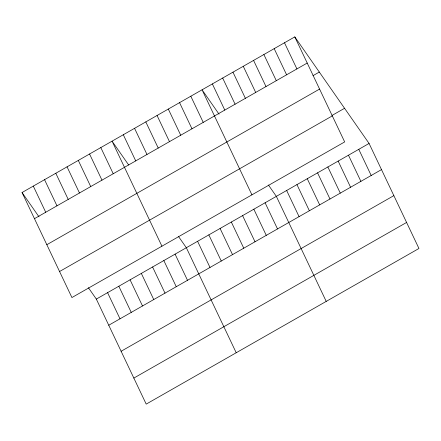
<?xml version="1.0" encoding="UTF-8"?>
<svg xmlns="http://www.w3.org/2000/svg" width="441" height="441" viewBox="0 0 441 441"><rect width="100%" height="100%" fill="white"/><g stroke="black" fill="none" stroke-linecap="round" stroke-linejoin="round"><path stroke-width="0.66" d="M294.797 36.89L344.669 141.919L71.922 297.548L22.05 192.519L294.797 36.89L369.078 143.452L418.95 248.481L146.203 404.11L96.331 299.081L88.415 287.719M34.47 218.675L307.217 63.046M313.011 75.648L319.312 72.059M46.829 244.705L319.576 89.076M331.974 115.47L344.564 108.288M59.563 271.518L332.31 115.895M96.331 299.081L369.078 143.452M108.751 325.232L381.498 169.603M121.11 351.262L393.857 195.633M133.844 378.08L406.591 222.451M219.034 114.153L202.061 89.804L251.932 194.834M268.426 185.005L276.347 196.366L326.219 301.396M128.651 164.967L112.058 141.164L161.93 246.194M178.418 236.359L186.339 247.721L236.211 352.75M22.05 192.519L39.023 216.867M358.776 149.328L371.195 175.485M348.473 155.21L360.892 181.367M284.495 42.771L296.914 68.928M338.17 161.092L350.584 187.243M274.192 48.653L286.606 74.805M327.861 166.968L340.281 193.125M263.883 54.53L276.303 80.686M317.559 172.85L329.978 199.001M253.581 60.411L266 86.563M307.256 178.726L319.675 204.883M243.278 66.288L255.697 92.445M296.953 184.608L309.373 210.759M232.975 72.17L245.394 98.321M286.65 190.484L299.07 216.641M222.672 78.046L235.092 104.203M212.369 83.928L224.783 110.079M265.096 202.783L277.516 228.94M253.845 209.205L266.265 235.356M190.81 96.226L203.229 122.377M242.594 215.621L255.014 241.778M179.559 102.643L191.978 128.8M231.343 222.044L243.763 248.2M168.313 109.065L180.727 135.222M220.092 228.466L232.512 254.617M157.062 115.487L169.476 141.638M208.841 234.882L221.261 261.039M145.811 121.903L158.225 148.06M197.59 241.304L210.01 267.455M134.56 128.325L146.98 154.477M123.309 134.742L135.729 160.899M175.088 254.143L187.508 280.294M163.837 260.559L176.257 286.716M100.807 147.581L113.227 173.737M152.586 266.981L165.006 293.138M89.556 154.003L101.976 180.154M141.335 273.403L153.755 299.555M78.305 160.419L90.725 186.576M130.084 279.82L142.504 305.977M67.054 166.841L79.474 192.998M118.833 286.242L131.253 312.393M55.803 173.263L68.223 199.415M107.582 292.659L120.002 318.815M44.552 179.68L56.972 205.837M33.301 186.102L45.721 212.253"/></g></svg>
